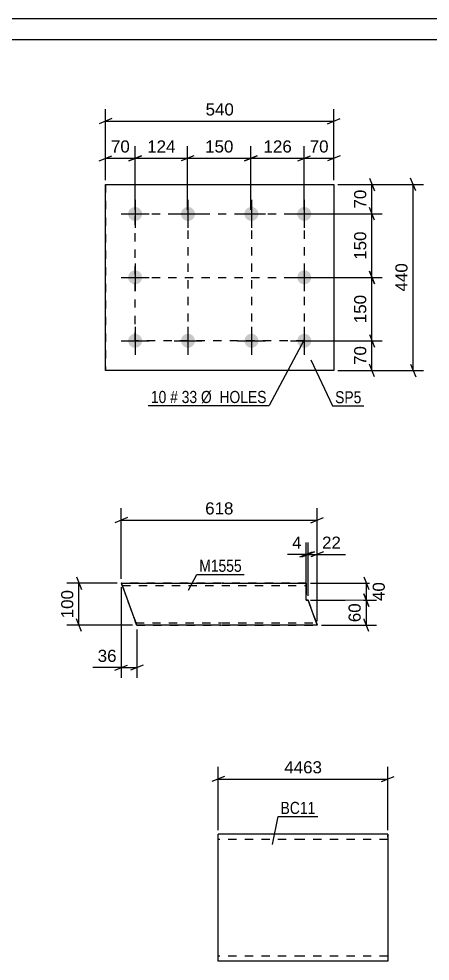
# Model space of a CAD drawing. Header units: millimetres. Extents: x 0 to 841, y 0 to 594.
# Drawn here: x 497.6 to 594.8, y 371.1 to 594 of the extents above; entities that cross this region are included whole.
import ezdxf

# ---------------------------------------------------------------- set-up
doc = ezdxf.new("R2010")
doc.units = ezdxf.units.MM
doc.linetypes.add('DXK_LINE_DOT2', pattern=[3.9198, 1.9599, -1.9599])
doc.styles.add('Arial', font='ARIAL.TTF', dxfattribs={"height": 0.2})
doc.styles.add('Arial Narrow', font='ARIALN.TTF', dxfattribs={"height": 0.2})

# ---------------------------------------------------------------- blocks, each defined once
blk = doc.blocks.new('Unknown-318884472-1130')
at = {"color": 5, "linetype": 'Continuous'}
for p, q in [((841, 594), (0, 594)), ((836, 589), (5, 589))]:
    blk.add_line(p, q, dxfattribs=at)
blk = doc.blocks.new('Part-318884472-4856 - 4850')
at = {"color": 2, "linetype": 'Continuous'}
for p, q in [((564.73, 401.1), (544.73, 401.1)), ((544.73, 373.5), (544.73, 401.1)), ((584.83, 401.1), (564.83, 401.1)), ((584.83, 401.1), (584.83, 400.4)), ((584.83, 400.4), (584.83, 371.1)), ((544.73, 371.1), (544.73, 373.5)), ((564.73, 371.1), (544.73, 371.1)), ((584.83, 371.1), (564.83, 371.1))]:
    blk.add_line(p, q, dxfattribs=at)
at = {"color": 7, "linetype": 'DXK_LINE_DOT2'}
for p, q in [((564.73, 399.9), (544.73, 399.9)), ((584.83, 399.9), (564.83, 399.9)), ((584.83, 400.4), (584.83, 400.92)), ((544.73, 371.28), (544.73, 373.5)), ((544.73, 372.3), (544.73, 372.39)), ((564.73, 372.3), (544.73, 372.3)), ((584.83, 372.3), (564.83, 372.3)), ((584.83, 372.3), (584.83, 372.39))]:
    blk.add_line(p, q, dxfattribs=at)
blk = doc.blocks.new('Part-318884472-5587 - 5581')
at = {"color": 2, "linetype": 'Continuous'}
for p, q in [((518.07, 510.85), (518.07, 554.85)), ((518.07, 554.85), (518.07, 554.85)), ((518.07, 554.85), (572.07, 554.85)), ((572.07, 554.85), (572.07, 510.85)), ((518.07, 510.85), (518.07, 510.85)), ((572.07, 510.85), (518.07, 510.85))]:
    blk.add_line(p, q, dxfattribs=at)
at = {"color": 7, "linetype": 'DXK_LINE_DOT2'}
for p, q in [((518.07, 554.85), (518.07, 510.85)), ((572.07, 554.85), (572.07, 554.85)), ((572.07, 554.85), (572.07, 510.85)), ((572.07, 510.85), (572.07, 510.85))]:
    blk.add_line(p, q, dxfattribs=at)
blk = doc.blocks.new('Bolt-318884472-5620 - 5581')
at = {"linetype": 'Continuous'}
for points in [[(526.72, 547.85), (526.68, 547.51), (526.58, 547.18), (526.4, 546.88), (526.17, 546.62), (525.89, 546.42), (525.58, 546.28), (525.24, 546.21), (524.9, 546.21), (524.56, 546.28), (524.24, 546.42), (523.97, 546.62), (523.73, 546.88), (523.56, 547.18), (523.46, 547.51), (523.42, 547.85), (523.46, 548.19), (523.56, 548.52), (523.73, 548.82), (523.97, 549.08), (524.24, 549.28), (524.56, 549.42), (524.9, 549.49), (525.24, 549.49), (525.58, 549.42), (525.89, 549.28), (526.17, 549.08), (526.4, 548.82), (526.58, 548.52), (526.68, 548.19)], [(539.22, 547.85), (539.18, 547.51), (539.08, 547.18), (538.9, 546.88), (538.67, 546.62), (538.39, 546.42), (538.08, 546.28), (537.74, 546.21), (537.4, 546.21), (537.06, 546.28), (536.74, 546.42), (536.47, 546.62), (536.23, 546.88), (536.06, 547.18), (535.96, 547.51), (535.92, 547.85), (535.96, 548.19), (536.06, 548.52), (536.23, 548.82), (536.47, 549.08), (536.74, 549.28), (537.06, 549.42), (537.4, 549.49), (537.74, 549.49), (538.08, 549.42), (538.39, 549.28), (538.67, 549.08), (538.9, 548.82), (539.08, 548.52), (539.18, 548.19)], [(554.22, 547.85), (554.18, 547.51), (554.08, 547.18), (553.9, 546.88), (553.67, 546.62), (553.39, 546.42), (553.08, 546.28), (552.74, 546.21), (552.4, 546.21), (552.06, 546.28), (551.74, 546.42), (551.47, 546.62), (551.23, 546.88), (551.06, 547.18), (550.96, 547.51), (550.92, 547.85), (550.96, 548.19), (551.06, 548.52), (551.23, 548.82), (551.47, 549.08), (551.74, 549.28), (552.06, 549.42), (552.4, 549.49), (552.74, 549.49), (553.08, 549.42), (553.39, 549.28), (553.67, 549.08), (553.9, 548.82), (554.08, 548.52), (554.18, 548.19)], [(566.72, 547.85), (566.68, 547.51), (566.58, 547.18), (566.4, 546.88), (566.17, 546.62), (565.89, 546.42), (565.58, 546.28), (565.24, 546.21), (564.9, 546.21), (564.56, 546.28), (564.24, 546.42), (563.97, 546.62), (563.73, 546.88), (563.56, 547.18), (563.46, 547.51), (563.42, 547.85), (563.46, 548.19), (563.56, 548.52), (563.73, 548.82), (563.97, 549.08), (564.24, 549.28), (564.56, 549.42), (564.9, 549.49), (565.24, 549.49), (565.58, 549.42), (565.89, 549.28), (566.17, 549.08), (566.4, 548.82), (566.58, 548.52), (566.68, 548.19)], [(526.72, 532.85), (526.68, 532.51), (526.58, 532.18), (526.4, 531.88), (526.17, 531.62), (525.89, 531.42), (525.58, 531.28), (525.24, 531.21), (524.9, 531.21), (524.56, 531.28), (524.24, 531.42), (523.97, 531.62), (523.73, 531.88), (523.56, 532.18), (523.46, 532.51), (523.42, 532.85), (523.46, 533.19), (523.56, 533.52), (523.73, 533.82), (523.97, 534.08), (524.24, 534.28), (524.56, 534.42), (524.9, 534.49), (525.24, 534.49), (525.58, 534.42), (525.89, 534.28), (526.17, 534.08), (526.4, 533.82), (526.58, 533.52), (526.68, 533.19)], [(566.72, 532.85), (566.68, 532.51), (566.58, 532.18), (566.4, 531.88), (566.17, 531.62), (565.89, 531.42), (565.58, 531.28), (565.24, 531.21), (564.9, 531.21), (564.56, 531.28), (564.24, 531.42), (563.97, 531.62), (563.73, 531.88), (563.56, 532.18), (563.46, 532.51), (563.42, 532.85), (563.46, 533.19), (563.56, 533.52), (563.73, 533.82), (563.97, 534.08), (564.24, 534.28), (564.56, 534.42), (564.9, 534.49), (565.24, 534.49), (565.58, 534.42), (565.89, 534.28), (566.17, 534.08), (566.4, 533.82), (566.58, 533.52), (566.68, 533.19)], [(526.72, 517.85), (526.68, 517.51), (526.58, 517.18), (526.4, 516.88), (526.17, 516.62), (525.89, 516.42), (525.58, 516.28), (525.24, 516.21), (524.9, 516.21), (524.56, 516.28), (524.24, 516.42), (523.97, 516.62), (523.73, 516.88), (523.56, 517.18), (523.46, 517.51), (523.42, 517.85), (523.46, 518.19), (523.56, 518.52), (523.73, 518.82), (523.97, 519.08), (524.24, 519.28), (524.56, 519.42), (524.9, 519.49), (525.24, 519.49), (525.58, 519.42), (525.89, 519.28), (526.17, 519.08), (526.4, 518.82), (526.58, 518.52), (526.68, 518.19)], [(539.22, 517.85), (539.18, 517.51), (539.08, 517.18), (538.9, 516.88), (538.67, 516.62), (538.39, 516.42), (538.08, 516.28), (537.74, 516.21), (537.4, 516.21), (537.06, 516.28), (536.74, 516.42), (536.47, 516.62), (536.23, 516.88), (536.06, 517.18), (535.96, 517.51), (535.92, 517.85), (535.96, 518.19), (536.06, 518.52), (536.23, 518.82), (536.47, 519.08), (536.74, 519.28), (537.06, 519.42), (537.4, 519.49), (537.74, 519.49), (538.08, 519.42), (538.39, 519.28), (538.67, 519.08), (538.9, 518.82), (539.08, 518.52), (539.18, 518.19)], [(554.22, 517.85), (554.18, 517.51), (554.08, 517.18), (553.9, 516.88), (553.67, 516.62), (553.39, 516.42), (553.08, 516.28), (552.74, 516.21), (552.4, 516.21), (552.06, 516.28), (551.74, 516.42), (551.47, 516.62), (551.23, 516.88), (551.06, 517.18), (550.96, 517.51), (550.92, 517.85), (550.96, 518.19), (551.06, 518.52), (551.23, 518.82), (551.47, 519.08), (551.74, 519.28), (552.06, 519.42), (552.4, 519.49), (552.74, 519.49), (553.08, 519.42), (553.39, 519.28), (553.67, 519.08), (553.9, 518.82), (554.08, 518.52), (554.18, 518.19)], [(566.72, 517.85), (566.68, 517.51), (566.58, 517.18), (566.4, 516.88), (566.17, 516.62), (565.89, 516.42), (565.58, 516.28), (565.24, 516.21), (564.9, 516.21), (564.56, 516.28), (564.24, 516.42), (563.97, 516.62), (563.73, 516.88), (563.56, 517.18), (563.46, 517.51), (563.42, 517.85), (563.46, 518.19), (563.56, 518.52), (563.73, 518.82), (563.97, 519.08), (564.24, 519.28), (564.56, 519.42), (564.9, 519.49), (565.24, 519.49), (565.58, 519.42), (565.89, 519.28), (566.17, 519.08), (566.4, 518.82), (566.58, 518.52), (566.68, 518.19)]]:
    blk.add_hatch(color=1, dxfattribs=at).paths.add_polyline_path(points)
at = {"color": 1, "linetype": 'Continuous'}
for p, q in [((525.07, 551.15), (525.07, 544.55)), ((537.57, 551.15), (537.57, 544.55)), ((552.57, 551.15), (552.57, 544.55)), ((565.07, 551.15), (565.07, 544.55)), ((521.77, 547.85), (528.37, 547.85)), ((534.27, 547.85), (540.87, 547.85)), ((549.27, 547.85), (555.87, 547.85)), ((561.77, 547.85), (568.37, 547.85)), ((525.07, 536.15), (525.07, 529.55)), ((565.07, 536.15), (565.07, 529.55)), ((521.77, 532.85), (528.37, 532.85)), ((561.77, 532.85), (568.37, 532.85)), ((525.07, 521.15), (525.07, 514.55)), ((537.57, 521.15), (537.57, 514.55)), ((552.57, 521.15), (552.57, 514.55)), ((565.07, 521.15), (565.07, 514.55)), ((521.77, 517.85), (528.37, 517.85)), ((534.27, 517.85), (540.87, 517.85)), ((549.27, 517.85), (555.87, 517.85)), ((561.77, 517.85), (568.37, 517.85))]:
    blk.add_line(p, q, dxfattribs=at)
blk = doc.blocks.new('Part-318884472-5739 - 5733')
at = {"color": 2, "linetype": 'Continuous'}
for p, q in [((521.79, 460.54), (521.79, 460.54)), ((521.79, 460.54), (545.44, 460.54)), ((521.83, 460.45), (521.79, 460.54)), ((521.92, 460.19), (521.83, 460.45)), ((522.06, 459.8), (521.92, 460.19)), ((522.06, 459.8), (525.17, 451.28)), ((545.54, 460.54), (565.54, 460.54)), ((565.54, 460.54), (565.54, 460.54)), ((565.54, 460.54), (565.54, 460.45)), ((565.54, 460.45), (565.54, 460.19)), ((565.54, 460.19), (565.54, 459.8)), ((565.54, 456.49), (565.54, 459.8)), ((565.97, 456.49), (565.54, 456.49)), ((565.54, 456.49), (565.54, 456.49)), ((567.87, 451.28), (565.97, 456.49)), ((565.97, 456.49), (565.97, 456.49)), ((525.31, 450.89), (525.17, 451.28)), ((525.4, 450.63), (525.31, 450.89)), ((525.44, 450.54), (525.4, 450.63)), ((525.44, 450.54), (525.44, 450.54)), ((545.44, 450.54), (525.44, 450.54)), ((568.14, 450.54), (545.54, 450.54)), ((567.87, 451.28), (568.01, 450.89)), ((568.01, 450.89), (568.11, 450.63)), ((568.11, 450.63), (568.14, 450.54)), ((568.14, 450.54), (568.14, 450.54))]:
    blk.add_line(p, q, dxfattribs=at)
at = {"color": 7, "linetype": 'DXK_LINE_DOT2'}
for p, q in [((545.44, 460.54), (521.79, 460.54)), ((521.79, 460.54), (521.83, 460.45)), ((521.83, 460.45), (521.92, 460.19)), ((521.92, 460.19), (522.06, 459.8)), ((522.01, 459.94), (545.44, 459.94)), ((522.01, 459.94), (545.44, 459.94)), ((522.01, 459.94), (522.01, 459.94)), ((522.03, 459.89), (522.01, 459.94)), ((522.03, 459.89), (522.01, 459.94)), ((522.03, 459.89), (525.08, 451.51)), ((522.06, 459.8), (522.03, 459.89)), ((522.06, 459.8), (525.2, 451.18)), ((522.08, 459.76), (522.06, 459.8)), ((522.15, 459.57), (522.08, 459.76)), ((522.15, 459.57), (525.16, 451.31)), ((565.54, 460.54), (545.54, 460.54)), ((545.54, 459.94), (565.54, 459.94)), ((545.54, 459.94), (565.54, 459.94)), ((565.54, 460.45), (565.54, 460.54)), ((565.54, 460.19), (565.54, 460.45)), ((565.54, 459.8), (565.54, 460.19)), ((565.54, 459.94), (565.54, 459.94)), ((565.54, 459.89), (565.54, 459.94)), ((565.54, 459.89), (565.54, 459.94)), ((565.54, 459.89), (565.54, 456.49)), ((565.54, 459.8), (565.54, 459.89)), ((565.54, 459.8), (565.54, 456.49)), ((565.54, 459.76), (565.54, 459.8)), ((565.54, 456.49), (565.54, 459.76)), ((565.54, 456.49), (565.97, 456.49)), ((565.97, 456.49), (565.54, 456.49)), ((565.54, 456.49), (565.97, 456.49)), ((565.54, 456.49), (565.54, 456.49)), ((565.97, 456.49), (567.79, 451.51)), ((567.86, 451.31), (565.97, 456.49)), ((565.97, 456.49), (567.87, 451.28)), ((565.97, 456.49), (565.97, 456.49)), ((525.15, 451.31), (525.08, 451.51)), ((525.2, 451.18), (525.15, 451.31)), ((525.16, 451.31), (525.2, 451.18)), ((525.22, 451.14), (525.2, 451.18)), ((525.2, 451.18), (525.22, 451.14)), ((525.2, 451.18), (525.31, 450.89)), ((525.22, 451.14), (545.44, 451.14)), ((525.22, 451.14), (545.44, 451.14)), ((525.22, 451.14), (525.22, 451.14)), ((525.31, 450.89), (525.4, 450.63)), ((525.4, 450.63), (525.44, 450.54)), ((525.44, 450.54), (545.44, 450.54)), ((545.54, 451.14), (567.92, 451.14)), ((545.54, 451.14), (567.92, 451.14)), ((545.54, 450.54), (568.14, 450.54)), ((567.86, 451.31), (567.79, 451.51)), ((567.86, 451.31), (567.91, 451.18)), ((567.91, 451.18), (567.86, 451.31)), ((568.01, 450.89), (567.87, 451.28)), ((567.91, 451.18), (567.92, 451.14)), ((567.92, 451.14), (567.91, 451.18)), ((567.92, 451.14), (567.92, 451.14)), ((568.11, 450.63), (568.01, 450.89)), ((568.14, 450.54), (568.11, 450.63))]:
    blk.add_line(p, q, dxfattribs=at)
blk = doc.blocks.new('Rectangle-318884472-5719 - 5581')
at = {"color": 1, "linetype": 'DXK_LINE_DOT2'}
blk.add_lwpolyline([(525.07, 547.85), (565.07, 547.85), (565.07, 517.85), (525.07, 517.85), (525.07, 547.85)], close=True, dxfattribs=at)
blk = doc.blocks.new('Line-318884472-5698 - 5581')
at = {"color": 1, "linetype": 'DXK_LINE_DOT2'}
blk.add_line((525.07, 532.85), (565.07, 532.85), dxfattribs=at)
blk = doc.blocks.new('Line-318884472-5705 - 5581')
at = {"color": 1, "linetype": 'DXK_LINE_DOT2'}
blk.add_line((537.57, 547.85), (537.57, 517.85), dxfattribs=at)
blk = doc.blocks.new('Line-318884472-5712 - 5581')
at = {"color": 1, "linetype": 'DXK_LINE_DOT2'}
blk.add_line((552.57, 547.85), (552.57, 517.85), dxfattribs=at)
blk = doc.blocks.new('StraightDimension-318884472-4861 - 4850')
at = {"color": 7, "linetype": 'Continuous'}
for p, q in [((544.73, 402.1), (544.73, 417.03)), ((584.83, 402.1), (584.83, 417.03)), ((546.23, 414.78), (543.23, 413.58)), ((583.33, 413.58), (586.33, 414.78)), ((544.73, 414.18), (584.83, 414.18))]:
    blk.add_line(p, q, dxfattribs=at)
at = {"color": 0}
blk.add_wipeout([(569.83, 414.93), (569.83, 419.13), (559.74, 419.13), (559.74, 414.93)], dxfattribs=at)
at = {"color": 3, "style": 'Arial'}
blk.add_text('4463', height=2.865, dxfattribs=at).set_placement((560.34, 415.53))
blk = doc.blocks.new('StraightDimension-318884472-5629 - 5581')
at = {"color": 7, "linetype": 'Continuous'}
for p, q in [((591.42, 553.35), (590.22, 556.35)), ((573.07, 554.85), (593.22, 554.85)), ((590.82, 510.85), (590.82, 554.85)), ((573.07, 510.85), (593.22, 510.85)), ((590.22, 512.35), (591.42, 509.35))]:
    blk.add_line(p, q, dxfattribs=at)
at = {"color": 0}
blk.add_wipeout([(590.07, 536.79), (585.87, 536.79), (585.87, 528.91), (590.07, 528.91)], dxfattribs=at)
at = {"color": 3, "style": 'Arial'}
blk.add_text('440', height=2.865, rotation=90.0002, dxfattribs=at).set_placement((589.47, 529.51))
blk = doc.blocks.new('StraightDimension-318884472-5640 - 5581')
at = {"color": 7, "linetype": 'Continuous'}
for p, q in [((552.46, 548.85), (552.46, 563.88)), ((565.07, 548.85), (565.07, 563.88)), ((553.96, 561.63), (550.96, 560.43)), ((552.46, 561.03), (565.07, 561.03)), ((563.57, 560.43), (566.57, 561.63))]:
    blk.add_line(p, q, dxfattribs=at)
at = {"color": 0}
blk.add_wipeout([(562.7, 561.78), (562.7, 565.98), (554.83, 565.98), (554.83, 561.78)], dxfattribs=at)
at = {"color": 3, "style": 'Arial'}
blk.add_text('126', height=2.865, dxfattribs=at).set_placement((555.43, 562.38))
blk = doc.blocks.new('StraightDimension-318884472-5650 - 5581')
at = {"color": 7, "linetype": 'Continuous'}
for p, q in [((565.07, 548.85), (565.07, 563.88)), ((572.07, 555.85), (572.07, 563.88)), ((563.57, 560.43), (566.57, 561.63)), ((565.07, 561.03), (572.07, 561.03)), ((573.57, 561.63), (570.57, 560.43))]:
    blk.add_line(p, q, dxfattribs=at)
at = {"color": 0}
blk.add_wipeout([(571.39, 561.78), (571.39, 565.98), (565.75, 565.98), (565.75, 561.78)], dxfattribs=at)
at = {"color": 3, "style": 'Arial'}
blk.add_text('70', height=2.865, dxfattribs=at).set_placement((566.35, 562.38))
blk = doc.blocks.new('StraightDimension-318884472-5660 - 5581')
at = {"color": 7, "linetype": 'Continuous'}
for p, q in [((518.07, 555.85), (518.07, 563.88)), ((525.07, 548.85), (525.07, 563.88)), ((516.57, 560.43), (519.57, 561.63)), ((518.07, 561.03), (525.07, 561.03)), ((526.57, 561.63), (523.57, 560.43))]:
    blk.add_line(p, q, dxfattribs=at)
at = {"color": 0}
blk.add_wipeout([(524.39, 561.78), (524.39, 565.98), (518.75, 565.98), (518.75, 561.78)], dxfattribs=at)
at = {"color": 3, "style": 'Arial'}
blk.add_text('70', height=2.865, dxfattribs=at).set_placement((519.35, 562.38))
blk = doc.blocks.new('StraightDimension-318884472-5670 - 5581')
at = {"color": 7, "linetype": 'Continuous'}
for p, q in [((525.07, 548.85), (525.07, 563.88)), ((537.46, 548.85), (537.46, 563.88)), ((523.57, 560.43), (526.57, 561.63)), ((525.07, 561.03), (537.46, 561.03)), ((538.96, 561.63), (535.96, 560.43))]:
    blk.add_line(p, q, dxfattribs=at)
at = {"color": 0}
blk.add_wipeout([(535.2, 561.78), (535.2, 565.98), (527.33, 565.98), (527.33, 561.78)], dxfattribs=at)
at = {"color": 3, "style": 'Arial'}
blk.add_text('124', height=2.865, dxfattribs=at).set_placement((527.93, 562.38))
blk = doc.blocks.new('StraightDimension-318884472-5680 - 5581')
at = {"color": 7, "linetype": 'Continuous'}
for p, q in [((537.46, 548.85), (537.46, 563.88)), ((552.46, 548.85), (552.46, 563.88)), ((538.96, 561.63), (535.96, 560.43)), ((537.46, 561.03), (552.46, 561.03)), ((550.96, 560.43), (553.96, 561.63))]:
    blk.add_line(p, q, dxfattribs=at)
at = {"color": 0}
blk.add_wipeout([(548.89, 561.78), (548.89, 565.98), (541.02, 565.98), (541.02, 561.78)], dxfattribs=at)
at = {"color": 3, "style": 'Arial'}
blk.add_text('150', height=2.865, dxfattribs=at).set_placement((541.62, 562.38))
blk = doc.blocks.new('StraightDimension-318884472-5688 - 5581')
at = {"color": 7, "linetype": 'Continuous'}
for p, q in [((518.07, 555.85), (518.07, 572.65)), ((572.07, 555.85), (572.07, 572.65)), ((519.57, 570.4), (516.57, 569.2)), ((518.07, 569.8), (572.07, 569.8)), ((570.57, 569.2), (573.57, 570.4))]:
    blk.add_line(p, q, dxfattribs=at)
at = {"color": 0}
blk.add_wipeout([(549.01, 570.55), (549.01, 574.75), (541.13, 574.75), (541.13, 570.55)], dxfattribs=at)
at = {"color": 3, "style": 'Arial'}
blk.add_text('540', height=2.865, dxfattribs=at).set_placement((541.73, 571.15))
blk = doc.blocks.new('StraightDimension-318884472-8434 - 5581')
at = {"color": 7, "linetype": 'Continuous'}
for p, q in [((566.07, 532.85), (583.47, 532.85)), ((581.67, 531.35), (580.47, 534.35)), ((581.07, 517.85), (581.07, 532.85)), ((566.07, 517.85), (583.47, 517.85)), ((580.47, 519.35), (581.67, 516.35))]:
    blk.add_line(p, q, dxfattribs=at)
at = {"color": 0}
blk.add_wipeout([(580.32, 529.29), (576.12, 529.29), (576.12, 521.41), (580.32, 521.41)], dxfattribs=at)
at = {"color": 3, "style": 'Arial'}
blk.add_text('150', height=2.865, rotation=90.0002, dxfattribs=at).set_placement((579.72, 522.01))
blk = doc.blocks.new('StraightDimension-318884472-8436 - 5581')
at = {"color": 7, "linetype": 'Continuous'}
for p, q in [((581.67, 546.35), (580.47, 549.35)), ((566.07, 547.85), (583.47, 547.85)), ((581.07, 532.85), (581.07, 547.85)), ((566.07, 532.85), (583.47, 532.85)), ((580.47, 534.35), (581.67, 531.35))]:
    blk.add_line(p, q, dxfattribs=at)
at = {"color": 0}
blk.add_wipeout([(580.32, 544.29), (576.12, 544.29), (576.12, 536.41), (580.32, 536.41)], dxfattribs=at)
at = {"color": 3, "style": 'Arial'}
blk.add_text('150', height=2.865, rotation=90.0002, dxfattribs=at).set_placement((579.72, 537.01))
blk = doc.blocks.new('StraightDimension-318884472-8468 - 5581')
at = {"color": 7, "linetype": 'Continuous'}
for p, q in [((580.47, 556.35), (581.67, 553.35)), ((572.96, 554.85), (583.47, 554.85)), ((581.07, 547.85), (581.07, 554.85)), ((581.67, 546.35), (580.47, 549.35)), ((566.07, 547.85), (583.47, 547.85))]:
    blk.add_line(p, q, dxfattribs=at)
at = {"color": 0}
blk.add_wipeout([(580.32, 554.17), (576.12, 554.17), (576.12, 548.53), (580.32, 548.53)], dxfattribs=at)
at = {"color": 3, "style": 'Arial'}
blk.add_text('70', height=2.865, rotation=90.0002, dxfattribs=at).set_placement((579.72, 549.13))
blk = doc.blocks.new('StraightDimension-318884472-8469 - 5581')
at = {"color": 7, "linetype": 'Continuous'}
for p, q in [((566.07, 517.85), (583.47, 517.85)), ((580.47, 519.35), (581.67, 516.35)), ((581.07, 510.85), (581.07, 517.85)), ((572.96, 510.85), (583.47, 510.85)), ((581.67, 509.35), (580.47, 512.35))]:
    blk.add_line(p, q, dxfattribs=at)
at = {"color": 0}
blk.add_wipeout([(580.32, 517.17), (576.12, 517.17), (576.12, 511.53), (580.32, 511.53)], dxfattribs=at)
at = {"color": 3, "style": 'Arial'}
blk.add_text('70', height=2.865, rotation=90.0002, dxfattribs=at).set_placement((579.72, 512.13))
blk = doc.blocks.new('StraightDimension-318884472-5839 - 5733')
at = {"color": 7, "linetype": 'Continuous'}
for p, q in [((511.19, 462.04), (512.39, 459.04)), ((520.79, 460.54), (508.94, 460.54)), ((511.79, 450.54), (511.79, 460.54)), ((524.44, 450.54), (508.94, 450.54)), ((512.39, 449.04), (511.19, 452.04))]:
    blk.add_line(p, q, dxfattribs=at)
at = {"color": 0}
blk.add_wipeout([(511.04, 459.47), (506.84, 459.47), (506.84, 451.6), (511.04, 451.6)], dxfattribs=at)
at = {"color": 3, "style": 'Arial'}
blk.add_text('100', height=2.865, rotation=90.0002, dxfattribs=at).set_placement((510.44, 452.2))
blk = doc.blocks.new('StraightDimension-318884472-5791 - 5733')
at = {"color": 7, "linetype": 'Continuous'}
for p, q in [((521.79, 459.54), (521.79, 438.14)), ((525.44, 449.54), (525.44, 438.14)), ((520.29, 439.94), (523.29, 441.14)), ((521.79, 440.54), (525.44, 440.54)), ((526.94, 441.14), (523.94, 439.94))]:
    blk.add_line(p, q, dxfattribs=at)
at = {"color": 0}
blk.add_wipeout([(521.27, 441.29), (521.27, 445.49), (515.62, 445.49), (515.62, 441.29)], dxfattribs=at)
at = {"color": 7, "linetype": 'Continuous'}
blk.add_line((521.79, 440.54), (515.1, 440.54), dxfattribs=at)
blk.add_line((521.79, 440.54), (515.1, 440.54), dxfattribs=at)
at = {"color": 3, "style": 'Arial'}
blk.add_text('36', height=2.865, dxfattribs=at).set_placement((516.22, 441.89))
blk = doc.blocks.new('StraightDimension-318884472-5747 - 5733')
at = {"color": 7, "linetype": 'Continuous'}
for p, q in [((521.79, 461.54), (521.79, 478.27)), ((568.14, 451.54), (568.14, 478.27)), ((523.29, 476.02), (520.29, 474.82)), ((521.79, 475.42), (568.14, 475.42)), ((566.64, 474.82), (569.64, 476.02))]:
    blk.add_line(p, q, dxfattribs=at)
at = {"color": 0}
blk.add_wipeout([(548.9, 476.17), (548.9, 480.37), (541.03, 480.37), (541.03, 476.17)], dxfattribs=at)
at = {"color": 3, "style": 'Arial'}
blk.add_text('618', height=2.865, dxfattribs=at).set_placement((541.63, 476.77))
blk = doc.blocks.new('StraightDimension-318884472-5825 - 5733')
at = {"color": 7, "linetype": 'Continuous'}
for p, q in [((565.54, 457.49), (565.54, 470.16)), ((565.97, 457.49), (565.97, 470.16)), ((564.04, 466.71), (567.04, 467.91)), ((567.47, 467.91), (564.47, 466.71)), ((565.54, 467.31), (565.97, 467.31))]:
    blk.add_line(p, q, dxfattribs=at)
at = {"color": 0}
blk.add_wipeout([(565.01, 468.06), (565.01, 472.26), (561.59, 472.26), (561.59, 468.06)], dxfattribs=at)
at = {"color": 7, "linetype": 'Continuous'}
blk.add_line((565.54, 467.31), (561.06, 467.31), dxfattribs=at)
blk.add_line((565.54, 467.31), (561.06, 467.31), dxfattribs=at)
at = {"color": 3, "style": 'Arial'}
blk.add_text('4', height=2.87, dxfattribs=at).set_placement((562.19, 468.66))
blk = doc.blocks.new('StraightDimension-318884472-5809 - 5733')
at = {"color": 7, "linetype": 'Continuous'}
for p, q in [((565.97, 457.49), (565.97, 470.16)), ((568.14, 451.54), (568.14, 470.16)), ((564.47, 466.71), (567.47, 467.91)), ((565.97, 467.31), (568.14, 467.31)), ((569.64, 467.91), (566.64, 466.71))]:
    blk.add_line(p, q, dxfattribs=at)
at = {"color": 0}
blk.add_wipeout([(574.31, 468.06), (574.31, 472.26), (568.67, 472.26), (568.67, 468.06)], dxfattribs=at)
at = {"color": 7, "linetype": 'Continuous'}
blk.add_line((568.14, 467.31), (574.84, 467.31), dxfattribs=at)
blk.add_line((568.14, 467.31), (574.84, 467.31), dxfattribs=at)
at = {"color": 3, "style": 'Arial'}
blk.add_text('22', height=2.865, dxfattribs=at).set_placement((569.27, 468.66))
blk = doc.blocks.new('StraightDimension-318884472-9805 - 5733')
at = {"color": 7, "linetype": 'Continuous'}
for p, q in [((579.15, 462.04), (580.35, 459.04)), ((566.54, 460.54), (582.6, 460.54)), ((579.75, 456.49), (579.75, 460.54)), ((580.35, 454.99), (579.15, 457.99)), ((566.54, 456.49), (582.6, 456.49))]:
    blk.add_line(p, q, dxfattribs=at)
at = {"color": 0}
blk.add_wipeout([(584.7, 461.34), (580.5, 461.34), (580.5, 455.69), (584.7, 455.69)], dxfattribs=at)
at = {"color": 3, "style": 'Arial'}
blk.add_text('40', height=2.865, rotation=90.0002, dxfattribs=at).set_placement((584.1, 456.29))
blk = doc.blocks.new('StraightDimension-318884472-9806 - 5733')
at = {"color": 7, "linetype": 'Continuous'}
for p, q in [((579.15, 457.99), (580.35, 454.99)), ((566.54, 456.49), (582.15, 456.49)), ((579.75, 450.54), (579.75, 456.49)), ((569.14, 450.54), (582.15, 450.54)), ((580.35, 449.04), (579.15, 452.04))]:
    blk.add_line(p, q, dxfattribs=at)
at = {"color": 0}
blk.add_wipeout([(579, 456.34), (574.8, 456.34), (574.8, 450.69), (579, 450.69)], dxfattribs=at)
at = {"color": 3, "style": 'Arial'}
blk.add_text('60', height=2.865, rotation=90.0002, dxfattribs=at).set_placement((578.4, 451.29))
blk = doc.blocks.new('Mark-318884472-4852 - 4850')
at = {"color": 0}
blk.add_wipeout([(567.68, 405.92), (567.68, 408.92), (559.46, 408.92), (559.46, 405.92)], dxfattribs=at)
blk.add_wipeout([(567.68, 405.92), (567.68, 408.92), (559.46, 408.92), (559.46, 405.92)], dxfattribs=at)
at = {"color": 30, "linetype": 'Continuous'}
for p, q in [((557.56, 398.66), (558.86, 405.32)), ((558.86, 405.32), (568.28, 405.32))]:
    blk.add_line(p, q, dxfattribs=at)
at = {"color": 3, "style": 'Arial Narrow'}
blk.add_text('BC11', height=2.863, dxfattribs=at).set_placement((559.46, 405.92))
blk = doc.blocks.new('Mark-318884472-5583 - 5581')
at = {"color": 0}
blk.add_wipeout([(578.57, 503.06), (578.57, 506.06), (572.36, 506.06), (572.36, 503.06)], dxfattribs=at)
blk.add_wipeout([(578.57, 503.06), (578.57, 506.06), (572.36, 506.06), (572.36, 503.06)], dxfattribs=at)
at = {"color": 30, "linetype": 'Continuous'}
for p, q in [((566.6, 513.33), (571.76, 502.46)), ((571.76, 502.46), (579.17, 502.46))]:
    blk.add_line(p, q, dxfattribs=at)
at = {"color": 3, "style": 'Arial Narrow'}
blk.add_text('SP5', height=2.863, dxfattribs=at).set_placement((572.36, 503.06))
blk = doc.blocks.new('Mark-318884472-5616 - 5581')
at = {"color": 0}
blk.add_wipeout([(532.45, 503.12), (532.45, 506.12), (528.79, 506.12), (528.79, 503.12)], dxfattribs=at)
blk.add_wipeout([(532.45, 503.12), (532.45, 506.12), (528.79, 506.12), (528.79, 503.12)], dxfattribs=at)
blk.add_wipeout([(535.18, 503.12), (535.18, 506.12), (533.35, 506.12), (533.35, 503.12)], dxfattribs=at)
blk.add_wipeout([(535.18, 503.12), (535.18, 506.12), (533.35, 506.12), (533.35, 503.12)], dxfattribs=at)
at = {"color": 3, "style": 'Arial Narrow'}
blk.add_text('10', height=2.863, dxfattribs=at).set_placement((528.79, 503.12))
at = {"color": 0}
blk.add_wipeout([(539.73, 503.12), (539.73, 506.12), (536.08, 506.12), (536.08, 503.12)], dxfattribs=at)
blk.add_wipeout([(539.73, 503.12), (539.73, 506.12), (536.08, 506.12), (536.08, 503.12)], dxfattribs=at)
at = {"color": 3, "style": 'Arial Narrow'}
blk.add_text('#', height=2.86, dxfattribs=at).set_placement((533.35, 503.12))
at = {"color": 0}
blk.add_wipeout([(556.16, 503.12), (556.16, 506.12), (540.63, 506.12), (540.63, 503.12)], dxfattribs=at)
blk.add_wipeout([(556.16, 503.12), (556.16, 506.12), (540.63, 506.12), (540.63, 503.12)], dxfattribs=at)
at = {"color": 7, "linetype": 'Continuous'}
for p in [(565.07, 518.05), (528.19, 502.52)]:
    blk.add_line(p, (556.76, 502.52), dxfattribs=at)
at = {"color": 3, "style": 'Arial Narrow'}
for s, p in [('33', (536.08, 503.12)), ('Ø  HOLES', (540.63, 503.12))]:
    blk.add_text(s, height=2.863, dxfattribs=at).set_placement(p)
blk = doc.blocks.new('Mark-318884472-5735 - 5733')
at = {"color": 0}
blk.add_wipeout([(550.28, 463.2), (550.28, 466.2), (540.23, 466.2), (540.23, 463.2)], dxfattribs=at)
blk.add_wipeout([(550.28, 463.2), (550.28, 466.2), (540.23, 466.2), (540.23, 463.2)], dxfattribs=at)
at = {"color": 30, "linetype": 'Continuous'}
for p, q in [((537.69, 458.87), (539.63, 462.6)), ((539.63, 462.6), (550.88, 462.6))]:
    blk.add_line(p, q, dxfattribs=at)
at = {"color": 3, "style": 'Arial Narrow'}
blk.add_text('M1555', height=2.863, dxfattribs=at).set_placement((540.23, 463.2))

msp = doc.modelspace()

# ---------------------------------------------------------------- block references
for name in ['Unknown-318884472-1130', 'Part-318884472-5587 - 5581', 'Bolt-318884472-5620 - 5581', 'Rectangle-318884472-5719 - 5581', 'Line-318884472-5705 - 5581', 'Line-318884472-5712 - 5581', 'Line-318884472-5698 - 5581', 'Part-318884472-5739 - 5733', 'Part-318884472-4856 - 4850']:
    msp.add_blockref(name, (0, 0))

# ---------------------------------------------------------------- next in the draw order: block references
for name in ['StraightDimension-318884472-5660 - 5581', 'StraightDimension-318884472-5640 - 5581', 'StraightDimension-318884472-5629 - 5581', 'StraightDimension-318884472-5839 - 5733', 'StraightDimension-318884472-4861 - 4850']:
    msp.add_blockref(name, (0, 0))

# ---------------------------------------------------------------- next in the draw order: block references
for name in ['StraightDimension-318884472-5670 - 5581', 'StraightDimension-318884472-5650 - 5581', 'StraightDimension-318884472-8434 - 5581', 'StraightDimension-318884472-5791 - 5733', 'Mark-318884472-4852 - 4850']:
    msp.add_blockref(name, (0, 0))

# ---------------------------------------------------------------- next in the draw order: block references
for name in ['StraightDimension-318884472-5680 - 5581', 'StraightDimension-318884472-8436 - 5581', 'StraightDimension-318884472-8469 - 5581', 'StraightDimension-318884472-5747 - 5733']:
    msp.add_blockref(name, (0, 0))

# ---------------------------------------------------------------- next in the draw order: block references
for name in ['StraightDimension-318884472-5688 - 5581', 'Mark-318884472-5616 - 5581', 'Mark-318884472-5583 - 5581', 'StraightDimension-318884472-5825 - 5733', 'Mark-318884472-5735 - 5733']:
    msp.add_blockref(name, (0, 0))

# ---------------------------------------------------------------- next in the draw order: block references
for name in ['StraightDimension-318884472-8468 - 5581', 'StraightDimension-318884472-5809 - 5733']:
    msp.add_blockref(name, (0, 0))

# ---------------------------------------------------------------- next in the draw order: block references
msp.add_blockref('StraightDimension-318884472-9805 - 5733', (0, 0))

# ---------------------------------------------------------------- next in the draw order: block references
msp.add_blockref('StraightDimension-318884472-9806 - 5733', (0, 0))

doc.saveas('drawing.dxf')
